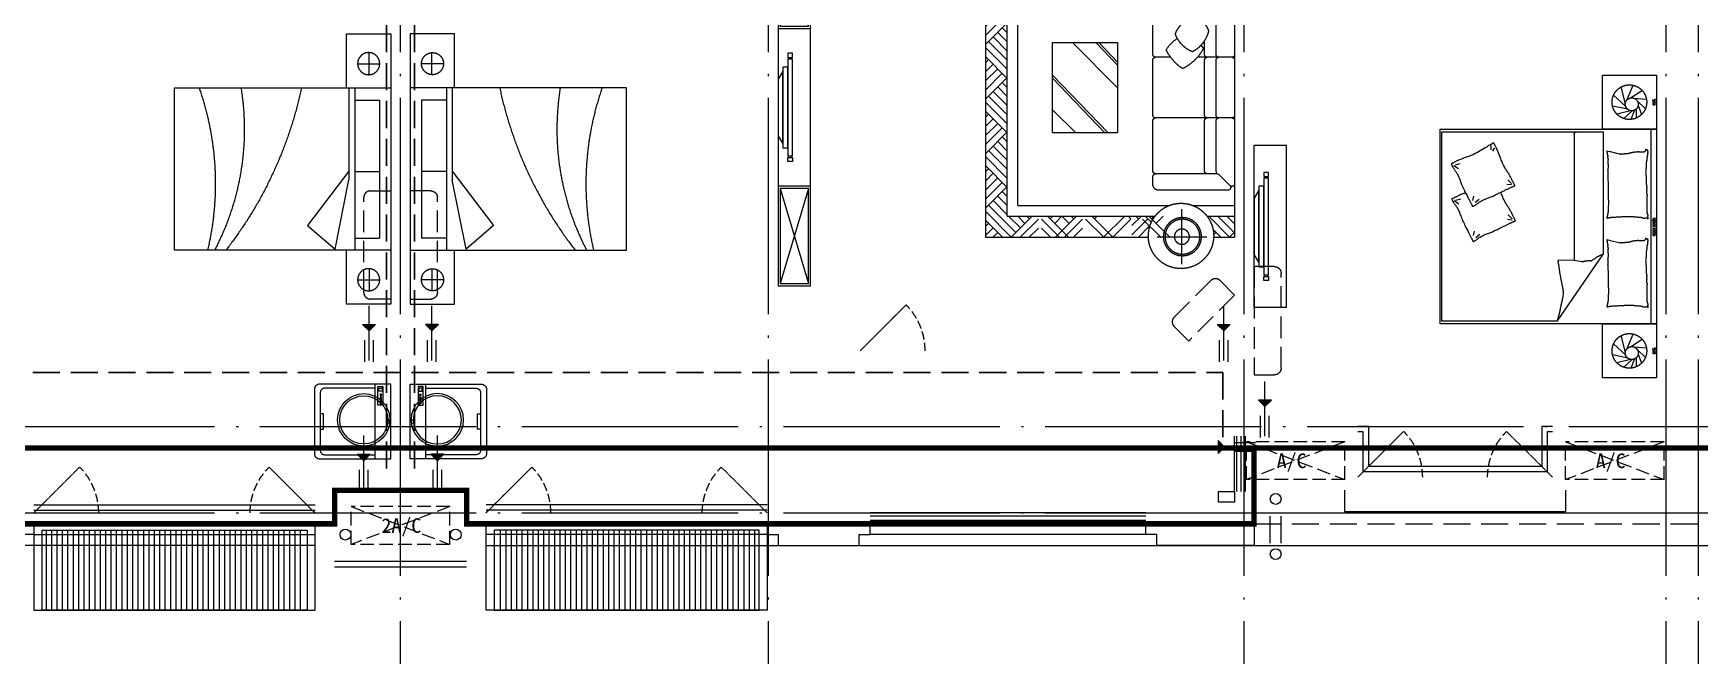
# Model space of a CAD drawing. Extents: x 23000734 to 24262965, y -11528137 to -9789882.
# Drawn here: x 24215820 to 24231225, y -10106160 to -10100404 of the extents above; entities that cross this region are included whole.
import ezdxf
from ezdxf.enums import TextEntityAlignment as Align

# ---------------------------------------------------------------- set-up
doc = ezdxf.new("R2010")
doc.units = 0
doc.header["$LTSCALE"] = 1000
for name, pattern in [('DASH', [0.35, 0.25, -0.1]), ('DASHDOTX2', [50.8, 25.4, -12.7, 0, -12.7]), ('DOTE', [2.42, 2, -0.2, 0.02, -0.2])]:
    doc.linetypes.add(name, pattern=pattern)
for name, color, linetype in [('0-0全面积', 3, 'Continuous'), ('0-0半面积', 10, 'Continuous'), ('0-0太阳能', 167, 'Continuous'), ('0-厨卫洁具', 95, 'Continuous'), ('0-开启示意', 154, 'Continuous'), ('0-栏杆', 141, 'Continuous'), ('0-看线', 173, 'Continuous'), ('0-线脚', 6, 'Continuous'), ('_0', 7, 'Continuous'), ('A-SURFACE', 6, 'Continuous'), ('A-活动家具', 8, 'Continuous'), ('B-家具', 167, 'DASHDOTX2'), ('BALCONY', 6, 'Continuous'), ('DOTE', 249, 'DOTE'), ('KT', 8, 'Continuous'), ('PUB_STRM', 4, 'Continuous'), ('图审修改', 1, 'Continuous'), ('栏杆', 163, 'Continuous'), ('空调', 6, 'Continuous')]:
    doc.layers.add(name, color=color, linetype=linetype)
doc.layers.add('J-洁具', color=167, linetype='Continuous', lineweight=9)
doc.layers.add('家具', color=156, linetype='Continuous', lineweight=9)
doc.styles.add('Dimension', font='romans.shx', dxfattribs={"width": 0.8, "bigfont": 'chs.shx'})
doc.styles.add('黑体', font='SIMHEI_0.TTF', dxfattribs={"width": 0.8})

# ---------------------------------------------------------------- blocks, each defined once
blk = doc.blocks.new('A$C69155677')
at = {"layer": 'KT', "linetype": 'DASH', "ltscale": 0.5}
for p, q in [((43, 189), (-867, 189)), ((-867, -161), (-867, 189)), ((43, -161), (43, 189)), ((43, -161), (-867, -161))]:
    blk.add_line(p, q, dxfattribs=at)
for points in [[(43, 189), (-867, -161)], [(-867, 189), (43, -161)]]:
    blk.add_lwpolyline(points, dxfattribs=at)
at = {"layer": 'KT', "style": '黑体'}
blk.add_text('2A/C', height=135.2, dxfattribs=at).set_placement((-588, -55))
blk = doc.blocks.new('KC')
at = {"layer": '0-开启示意', "linetype": 'DASH', "ltscale": 0.3, "const_width": 10}
blk.add_lwpolyline([(245355, 107838), (244931, 107414)], dxfattribs=at)
at = {"layer": '0-开启示意', "linetype": 'DASH', "ltscale": 0.3}
blk.add_lwpolyline([(245355, 107838), (244931, 107414)], dxfattribs=at)
blk.add_arc((245355, 107838), 600, 180, 225, dxfattribs=at)
blk = doc.blocks.new('A$C5EB428A9')
at = {"layer": '0-开启示意', "rotation": 180}
for p in [(250334, 102299), (254934, 101129), (242694, 100799), (246874, 100799)]:
    blk.add_blockref('KC', p, dxfattribs=at)
at = {"layer": '0-开启示意', "extrusion": (0, 0, -1), "zscale": -1, "rotation": 180}
for p in [(233976, 101129), (245416, 100799), (241236, 100799)]:
    blk.add_blockref('KC', p, dxfattribs=at)
blk = doc.blocks.new('$plan$00001623')
at = {"layer": '0-厨卫洁具', "linetype": 'Continuous'}
blk.add_line((-341, -145), (342, -145), dxfattribs=at)
at = {"layer": '0-厨卫洁具'}
blk.add_lwpolyline([(295, -706), (-295, -706, -0.414214), (-345, -656), (-345, 0), (345, 0), (345, -656, -0.414214)], format="xyb", close=True, dxfattribs=at)
at = {"layer": '0-厨卫洁具', "lineweight": 13}
blk.add_lwpolyline([(307, -145), (307, -611, -0.414214), (267, -651), (-267, -651, -0.414214), (-307, -611), (-307, -145)], format="xyb", dxfattribs=at)
at = {"layer": '0-厨卫洁具'}
for points in [[(323, -72), (152, -72), (152, -120), (323, -120)], [(163, -86), (177, -86), (177, -99), (163, -99)], [(189, -86), (202, -86), (202, -99), (189, -99)], [(213, -86), (227, -86), (227, -99), (213, -99)], [(239, -86), (253, -86), (253, -99), (239, -99)], [(281, -110), (309, -110), (309, -80), (281, -80)]]:
    blk.add_lwpolyline(points, close=True, dxfattribs=at)
blk.add_lwpolyline([(-71, -651), (-71, -623), (0, -623), (71, -623), (71, -651)], dxfattribs=at)
blk.add_circle((0, -25), 16, dxfattribs=at)
blk = doc.blocks.new('tynsx')
at = {"layer": '0-厨卫洁具'}
for radius in [242.5, 222.5]:
    blk.add_circle((-242.5, 0), radius, dxfattribs=at)
blk = doc.blocks.new('A$C63347C85')
at = {"rotation": 0.001146486872711296}
blk.add_blockref('tynsx', (735, -6156), dxfattribs=at)
at = {"extrusion": (0, 0, -1), "zscale": -1, "rotation": 0.001146486872711296}
blk.add_blockref('tynsx', (-930, -6156), dxfattribs=at)
at = {"layer": '0-厨卫洁具', "extrusion": (0, 0, -1), "zscale": -1, "rotation": 89.99999991162109}
blk.add_blockref('$plan$00001623', (-742, -6171), dxfattribs=at)
at = {"layer": '0-厨卫洁具', "rotation": 89.9999999116211}
blk.add_blockref('$plan$00001623', (922, -6171), dxfattribs=at)
blk = doc.blocks.new('cvb')
at = {"layer": 'B-家具'}
for p, q in [((23188, 22857), (23488, 22857)), ((23188, 22857), (23188, 21357)), ((23488, 22857), (23488, 21357)), ((23354, 22570), (23354, 22607)), ((23354, 22607), (23399, 22607)), ((23399, 22570), (23354, 22570)), ((23399, 22555), (23354, 22555)), ((23354, 22555), (23354, 21660)), ((23361, 22570), (23361, 22555)), ((23391, 22570), (23391, 22555)), ((23399, 22607), (23399, 22570)), ((23399, 21660), (23399, 22555)), ((23443, 22481), (23399, 22481)), ((23399, 22481), (23399, 21734)), ((23443, 21734), (23443, 22481)), ((23488, 22369), (23443, 22443)), ((23443, 22443), (23443, 21772)), ((23488, 21846), (23488, 22369)), ((23399, 21734), (23443, 21734)), ((23443, 21772), (23488, 21846)), ((23354, 21660), (23399, 21660)), ((23399, 21645), (23354, 21645)), ((23354, 21645), (23354, 21607)), ((23354, 21607), (23399, 21607)), ((23361, 21645), (23361, 21660)), ((23391, 21645), (23391, 21660)), ((23399, 21607), (23399, 21645)), ((23488, 21357), (23188, 21357))]:
    blk.add_line(p, q, dxfattribs=at)
blk = doc.blocks.new('客厅电视')
at = {"layer": 'B-家具'}
for p, q in [((23188, 22787), (23488, 22787)), ((23354, 22520), (23354, 22557)), ((23354, 22557), (23399, 22557)), ((23399, 22520), (23354, 22520)), ((23399, 22505), (23354, 22505)), ((23354, 22505), (23354, 21610)), ((23361, 22520), (23361, 22505)), ((23391, 22520), (23391, 22505)), ((23399, 22557), (23399, 22520)), ((23399, 21610), (23399, 22505)), ((23443, 22431), (23399, 22431)), ((23399, 22431), (23399, 21684)), ((23443, 21684), (23443, 22431)), ((23488, 22319), (23443, 22393)), ((23443, 22393), (23443, 21722)), ((23488, 21796), (23488, 22319)), ((23443, 21722), (23488, 21796)), ((23354, 21610), (23399, 21610)), ((23399, 21595), (23354, 21595)), ((23354, 21595), (23354, 21557)), ((23361, 21595), (23361, 21610)), ((23391, 21595), (23391, 21610)), ((23399, 21684), (23443, 21684)), ((23399, 21557), (23399, 21595)), ((23354, 21557), (23399, 21557)), ((23488, 21327), (23188, 21327))]:
    blk.add_line(p, q, dxfattribs=at)
for points in [[(23488, 23707), (23188, 23707), (23188, 20407), (23488, 20407), (23488, 23707)], [(23468, 22807), (23208, 23687)], [(23208, 22807), (23468, 23687)], [(23468, 21307), (23208, 21307), (23208, 20427), (23468, 20427), (23468, 21307), (23208, 20427)], [(23208, 21307), (23468, 20427)]]:
    blk.add_lwpolyline(points, dxfattribs=at)
blk.add_lwpolyline([(23468, 22807), (23468, 23687), (23208, 23687), (23208, 22807)], close=True, dxfattribs=at)
blk = doc.blocks.new('bed by Fuxin1')
at = {"layer": 'B-家具'}
for p, q in [((-1189, -239), (-1259, -133)), ((-1186, -208), (-1177, -92)), ((-1162, -177), (-1088, -102)), ((-1120, -168), (-1035, -139)), ((1111, -239), (1041, -133)), ((1114, -208), (1123, -92)), ((1138, -177), (1212, -102)), ((1180, -168), (1265, -139)), ((-1167, -274), (-1306, -216)), ((-1134, -287), (-1292, -325)), ((-1110, -284), (-1216, -396)), ((-1084, -265), (-1113, -406)), ((-1085, -187), (-1003, -187)), ((-1075, -203), (-990, -238)), ((-1071, -240), (-1039, -365)), ((-1070, -225), (-998, -301)), ((1133, -274), (994, -216)), ((1166, -287), (1008, -325)), ((1190, -284), (1084, -396)), ((1216, -265), (1187, -406)), ((1215, -187), (1297, -187)), ((1225, -203), (1310, -238)), ((1229, -240), (1261, -365)), ((1230, -225), (1302, -301))]:
    blk.add_line(p, q, dxfattribs=at)
at = {"layer": 'B-家具', "extrusion": (0, 0, -1)}
for p, q in [((-201, -1384), (-208, -1389)), ((-194, -1379), (-201, -1384)), ((-186, -1374), (-194, -1379)), ((-179, -1370), (-186, -1374)), ((-172, -1365), (-179, -1370)), ((-165, -1361), (-172, -1365)), ((-157, -1356), (-165, -1361)), ((-150, -1352), (-157, -1356)), ((-143, -1348), (-150, -1352)), ((-136, -1344), (-143, -1348)), ((-129, -1341), (-136, -1344)), ((-122, -1337), (-129, -1341)), ((-115, -1334), (-122, -1337)), ((-109, -1330), (-115, -1334)), ((-102, -1327), (-109, -1330)), ((-96, -1324), (-102, -1327)), ((-91, -1322), (-96, -1324)), ((-85, -1319), (-91, -1322)), ((-80, -1317), (-85, -1319)), ((-76, -1315), (-80, -1317)), ((-72, -1313), (-76, -1315)), ((-69, -1311), (-72, -1313)), ((-66, -1309), (-69, -1311)), ((-63, -1308), (-66, -1309)), ((-61, -1306), (-63, -1308)), ((-59, -1305), (-61, -1306)), ((-57, -1305), (-59, -1305)), ((-56, -1304), (-57, -1305)), ((-55, -1304), (-56, -1304)), ((-54, -1304), (-55, -1304)), ((-53, -1304), (-54, -1304)), ((-54, -1304), (-54, -1304)), ((-53, -1305), (-53, -1304)), ((-52, -1305), (-53, -1305)), ((-52, -1306), (-52, -1305)), ((-51, -1307), (-52, -1306)), ((-51, -1308), (-51, -1307)), ((-50, -1310), (-51, -1308)), ((-50, -1311), (-50, -1310)), ((-49, -1313), (-50, -1311)), ((-48, -1314), (-49, -1313)), ((-47, -1316), (-48, -1314)), ((-46, -1319), (-47, -1316)), ((-45, -1321), (-46, -1319)), ((-44, -1324), (-45, -1321)), ((-43, -1327), (-44, -1324)), ((-41, -1330), (-43, -1327)), ((-40, -1334), (-41, -1330)), ((-38, -1337), (-40, -1334)), ((-36, -1341), (-38, -1337)), ((-34, -1345), (-36, -1341)), ((-32, -1350), (-34, -1345)), ((-30, -1355), (-32, -1350)), ((-28, -1360), (-30, -1355)), ((-25, -1365), (-28, -1360)), ((-22, -1370), (-25, -1365)), ((-20, -1376), (-22, -1370)), ((-17, -1382), (-20, -1376)), ((-13, -1389), (-17, -1382)), ((-311, -1436), (-317, -1438)), ((-300, -1432), (-311, -1436)), ((-290, -1428), (-300, -1432)), ((-280, -1424), (-290, -1428)), ((-270, -1420), (-280, -1424)), ((-260, -1416), (-270, -1420)), ((-250, -1412), (-260, -1416)), ((-241, -1407), (-250, -1412)), ((-233, -1403), (-241, -1407)), ((-224, -1398), (-233, -1403)), ((-216, -1393), (-224, -1398)), ((-208, -1389), (-216, -1393)), ((-10, -1396), (-13, -1389)), ((-7, -1403), (-10, -1396)), ((-3, -1411), (-7, -1403)), ((1, -1419), (-3, -1411)), ((5, -1427), (1, -1419)), ((9, -1435), (5, -1427)), ((13, -1444), (9, -1435)), ((17, -1453), (13, -1444)), ((21, -1461), (17, -1453)), ((26, -1470), (21, -1461)), ((30, -1479), (26, -1470)), ((34, -1487), (30, -1479)), ((38, -1496), (34, -1487)), ((43, -1505), (38, -1496)), ((47, -1513), (43, -1505)), ((51, -1522), (47, -1513)), ((54, -1531), (51, -1522)), ((58, -1540), (54, -1531)), ((61, -1549), (58, -1540)), ((64, -1558), (61, -1549)), ((67, -1567), (64, -1558)), ((70, -1576), (67, -1567)), ((74, -1585), (70, -1576)), ((78, -1594), (74, -1585)), ((82, -1603), (78, -1594)), ((87, -1612), (82, -1603)), ((92, -1621), (87, -1612)), ((98, -1629), (92, -1621)), ((103, -1638), (98, -1629)), ((109, -1645), (103, -1638)), ((114, -1653), (109, -1645)), ((119, -1659), (114, -1653)), ((123, -1665), (119, -1659)), ((127, -1671), (123, -1665)), ((130, -1675), (127, -1671)), ((133, -1679), (130, -1675)), ((135, -1683), (133, -1679)), ((136, -1686), (135, -1683)), ((137, -1688), (136, -1686)), ((136, -1695), (137, -1694)), ((138, -1690), (137, -1688)), ((137, -1692), (138, -1690)), ((137, -1694), (137, -1692)), ((-312, -1764), (-310, -1771)), ((-310, -1771), (-306, -1780)), ((-306, -1780), (-303, -1789)), ((-303, -1789), (-299, -1798)), ((-299, -1798), (-295, -1807)), ((-295, -1807), (-292, -1815)), ((-292, -1815), (-288, -1823)), ((-288, -1823), (-285, -1831)), ((-285, -1831), (-282, -1838)), ((-282, -1838), (-278, -1844)), ((-278, -1844), (-275, -1850)), ((-184, -1850), (-178, -1846)), ((-178, -1846), (-172, -1842)), ((-172, -1842), (-164, -1837)), ((-164, -1837), (-157, -1833)), ((-157, -1833), (-148, -1829)), ((-148, -1829), (-139, -1825)), ((-139, -1825), (-130, -1821)), ((-130, -1821), (-120, -1817)), ((-120, -1817), (-109, -1813)), ((-109, -1813), (-98, -1809)), ((-98, -1809), (-87, -1805)), ((-87, -1805), (-75, -1800)), ((-75, -1800), (-63, -1795)), ((-63, -1795), (-51, -1790)), ((-51, -1790), (-39, -1785)), ((-39, -1785), (-27, -1779)), ((-27, -1779), (-15, -1773)), ((-15, -1773), (-3, -1767)), ((-3, -1767), (8, -1761)), ((8, -1761), (19, -1756)), ((19, -1756), (29, -1751)), ((29, -1751), (38, -1746)), ((38, -1746), (47, -1741)), ((47, -1741), (55, -1737)), ((55, -1737), (62, -1733)), ((62, -1733), (69, -1730)), ((69, -1730), (75, -1727)), ((75, -1727), (81, -1724)), ((81, -1724), (87, -1721)), ((87, -1721), (93, -1718)), ((93, -1718), (98, -1715)), ((98, -1715), (103, -1713)), ((103, -1713), (107, -1711)), ((107, -1711), (112, -1708)), ((112, -1708), (116, -1706)), ((116, -1706), (119, -1704)), ((119, -1704), (123, -1703)), ((123, -1703), (126, -1701)), ((126, -1701), (128, -1700)), ((128, -1700), (131, -1699)), ((131, -1699), (133, -1698)), ((133, -1698), (135, -1696)), ((135, -1696), (136, -1695)), ((-275, -1850), (-272, -1856)), ((-272, -1856), (-270, -1861)), ((-270, -1861), (-267, -1866)), ((-267, -1866), (-265, -1870)), ((-265, -1870), (-263, -1874)), ((-263, -1874), (-262, -1877)), ((-262, -1877), (-260, -1880)), ((-260, -1880), (-259, -1882)), ((-259, -1882), (-258, -1884)), ((-258, -1884), (-258, -1886)), ((-258, -1886), (-257, -1887)), ((-257, -1887), (-257, -1888)), ((-257, -1888), (-256, -1889)), ((-256, -1889), (-256, -1890)), ((-256, -1890), (-256, -1890)), ((-256, -1890), (-255, -1891)), ((-255, -1891), (-255, -1891)), ((-255, -1891), (-254, -1891)), ((-254, -1891), (-253, -1891)), ((-253, -1891), (-252, -1891)), ((-252, -1891), (-251, -1890)), ((-251, -1890), (-250, -1889)), ((-250, -1889), (-248, -1889)), ((-248, -1889), (-246, -1888)), ((-246, -1888), (-244, -1887)), ((-244, -1887), (-241, -1885)), ((-241, -1885), (-238, -1884)), ((-238, -1884), (-236, -1883)), ((-236, -1883), (-232, -1881)), ((-232, -1881), (-229, -1879)), ((-229, -1879), (-226, -1878)), ((-226, -1878), (-222, -1876)), ((-222, -1876), (-218, -1873)), ((-218, -1873), (-214, -1871)), ((-214, -1871), (-210, -1868)), ((-210, -1868), (-205, -1865)), ((-205, -1865), (-201, -1862)), ((-201, -1862), (-196, -1858)), ((-196, -1858), (-190, -1854)), ((-190, -1854), (-184, -1850))]:
    blk.add_line(p, q, dxfattribs=at)
at = {"layer": 'B-家具'}
for points in [[(-900, 0), (-900, -500), (-1400, -500), (-1400, 0)], [(1400, 0), (1400, -500), (900, -500), (900, 0)]]:
    blk.add_lwpolyline(points, close=True, dxfattribs=at)
at = {"layer": 'B-家具', "extrusion": (0, 0, -1)}
for points in [[(900, 0), (-900, 0), (-900, -2000), (900, -2000)], [(557, -1887), (554, -1885), (551, -1883), (547, -1881), (543, -1879), (539, -1876), (535, -1874), (530, -1871), (525, -1868), (520, -1864), (515, -1860), (509, -1856), (503, -1852), (496, -1847), (489, -1843), (481, -1838), (473, -1834), (464, -1830), (455, -1826), (444, -1822), (434, -1819), (423, -1814), (411, -1810), (400, -1806), (388, -1801), (376, -1796), (364, -1790), (352, -1784), (340, -1779), (328, -1773), (317, -1767), (306, -1761), (296, -1756), (287, -1751), (278, -1747), (270, -1743), (263, -1739), (256, -1736), (249, -1732), (243, -1729), (238, -1726), (232, -1724), (227, -1721), (222, -1718), (218, -1716), (213, -1714), (209, -1712), (206, -1710), (202, -1708), (199, -1707), (196, -1706), (194, -1704), (192, -1703), (190, -1702), (189, -1701), (188, -1699), (187, -1698), (187, -1696), (188, -1694), (189, -1691), (190, -1688), (192, -1685), (195, -1681), (198, -1676), (201, -1671), (206, -1665), (211, -1658), (216, -1651), (222, -1643), (227, -1635), (232, -1626), (238, -1618), (243, -1609), (247, -1600), (251, -1591), (254, -1582), (258, -1573), (261, -1564), (264, -1554), (267, -1545), (271, -1537), (274, -1528), (278, -1519), (282, -1510), (286, -1501), (291, -1493), (295, -1484), (299, -1475), (304, -1467), (308, -1458), (312, -1450), (316, -1441), (320, -1433), (324, -1424), (328, -1416), (331, -1409), (335, -1401), (338, -1395), (341, -1388), (344, -1382), (347, -1376), (350, -1370), (352, -1365), (355, -1360), (357, -1355), (359, -1351), (361, -1347), (363, -1343), (365, -1339), (366, -1336), (368, -1332), (369, -1329), (370, -1327), (371, -1324), (372, -1322), (373, -1320), (374, -1318), (375, -1317), (375, -1315), (376, -1314), (376, -1313), (377, -1312), (377, -1311), (377, -1310), (378, -1310), (378, -1309), (379, -1309), (380, -1309), (381, -1310), (382, -1310), (384, -1311), (386, -1312), (388, -1313), (390, -1315), (393, -1316), (397, -1318), (401, -1320), (405, -1322), (410, -1325), (415, -1327), (421, -1330), (427, -1333), (433, -1336), (440, -1339), (447, -1343), (454, -1346), (461, -1350), (468, -1354), (475, -1358), (482, -1362), (489, -1366), (497, -1371), (504, -1375), (511, -1380), (518, -1385), (526, -1389), (533, -1394), (541, -1399), (549, -1404), (557, -1408), (566, -1413), (575, -1417), (585, -1422), (595, -1426), (605, -1430), (615, -1434), (625, -1438), (635, -1441), (645, -1445), (655, -1449), (664, -1453), (673, -1456), (682, -1460), (690, -1464), (698, -1467), (705, -1470), (713, -1474), (720, -1477), (726, -1480), (732, -1483), (738, -1486), (743, -1489), (748, -1491), (752, -1494), (756, -1495), (759, -1497), (762, -1498), (764, -1499), (766, -1500), (767, -1501), (769, -1502), (770, -1502), (771, -1502), (771, -1503), (772, -1503), (772, -1503), (773, -1503), (773, -1503), (773, -1504), (773, -1504), (773, -1505), (773, -1506), (772, -1507), (772, -1508), (771, -1509), (770, -1511), (769, -1512), (768, -1514), (767, -1516), (765, -1518), (764, -1521), (762, -1524), (760, -1528), (757, -1533), (753, -1540), (748, -1548), (742, -1558), (735, -1569), (727, -1583), (718, -1598), (709, -1613), (699, -1629), (690, -1645), (682, -1661), (674, -1676), (667, -1690), (661, -1703), (656, -1715), (652, -1726), (648, -1737), (644, -1747), (641, -1757), (638, -1767), (634, -1776), (631, -1785), (627, -1795), (624, -1804), (620, -1812), (617, -1821), (613, -1829), (610, -1836), (606, -1843), (603, -1850), (600, -1856), (597, -1862), (594, -1867), (592, -1872), (590, -1876), (588, -1879), (586, -1883), (585, -1885), (584, -1888), (583, -1890), (582, -1891), (582, -1893), (581, -1894), (581, -1895), (581, -1895), (580, -1896), (580, -1896), (579, -1896), (579, -1896), (578, -1896), (577, -1896), (576, -1896), (575, -1895), (573, -1894), (571, -1893), (568, -1892), (566, -1891), (563, -1890), (560, -1888)]]:
    blk.add_lwpolyline(points, close=True, dxfattribs=at)
for points in [[(900, -52), (-900, -52)], [(-872, -916), (-253, -489), (874, -489), (874, -1988), (-872, -1988), (-872, -916)], [(397, -1341), (433, -1375)], [(385, -1340), (390, -1382)], [(72, -1335), (108, -1370)], [(60, -1335), (65, -1377)], [(749, -1530), (710, -1532)], [(729, -1496), (698, -1516)], [(241, -1697), (281, -1687)], [(225, -1677), (254, -1639)], [(-84, -1692), (-44, -1682)], [(-100, -1671), (-70, -1634)], [(570, -1859), (582, -1813)], [(565, -1874), (536, -1831)], [(245, -1854), (257, -1807)], [(240, -1869), (211, -1826)]]:
    blk.add_lwpolyline(points, dxfattribs=at)
for points in [[(687, -117, -0.263368), (715, -98, -0.494818), (706, -79, -0.049225), (688, -77, -0.036831), (665, -79, -0.031893), (627, -87, 0.035782), (593, -94, 0.032941), (503, -100, 0.026564), (392, -94, 0.017905), (354, -89, -0.033397), (334, -87, -0.03204), (297, -87, 0.018442), (233, -90, 0.010837), (168, -90, 0.014624), (120, -87, 0.111249), (98, -79, -0.153708), (81, -75, -0.076444), (73, -77, -0.215512), (71, -79, -0.585858), (74, -82, 0.363489), (79, -85, 0.191716), (79, -96, -0.129675), (77, -113, -0.01735), (80, -130, 0.019326), (83, -145, 0.018818), (89, -213, 0.021828), (90, -272, 0.006204), (89, -306, 0.001963), (83, -413, 0.028341), (78, -449, -0.117014), (79, -458, -0.36606), (80, -459, -0.03973), (94, -456, -0.048309), (108, -451, 0.062981), (118, -447, 0.04058), (142, -443, 0.014345), (208, -441, 0.005484), (334, -442, 0.007153), (430, -445, 0.008762), (473, -448, -0.008153), (518, -451, -0.06251), (575, -446, 0.078669), (621, -444, 0.047825), (643, -449, -0.034494), (674, -456, -0.023571), (699, -459, -0.510228), (700, -458), (693, -428), (672, -345, 0.073041), (670, -326, 0.023305), (676, -265, 0.018299), (680, -242, -0.01097), (687, -204, -0.042281), (690, -170, -0.027201), (687, -116)], [(-133, -117, -0.263368), (-105, -98, -0.494818), (-115, -79, -0.049225), (-132, -77, -0.036831), (-156, -79, -0.031893), (-194, -87, 0.035782), (-228, -94, 0.032941), (-317, -100, 0.026564), (-429, -94, 0.017905), (-466, -89, -0.033397), (-486, -87, -0.03204), (-524, -87, 0.018442), (-588, -90, 0.010837), (-653, -90, 0.014624), (-701, -87, 0.111249), (-723, -79, -0.153708), (-740, -75, -0.076444), (-747, -77, -0.215512), (-749, -79, -0.585858), (-747, -82, 0.363489), (-742, -85, 0.191716), (-742, -96, -0.129675), (-744, -113, -0.01735), (-741, -130, 0.019326), (-738, -145, 0.018818), (-731, -213, 0.021828), (-731, -272, 0.006204), (-732, -306, 0.001963), (-738, -413, 0.028341), (-742, -449, -0.117014), (-742, -458, -0.36606), (-740, -459, -0.03973), (-727, -456, -0.048309), (-713, -451, 0.062981), (-702, -447, 0.04058), (-679, -443, 0.014345), (-612, -441, 0.005484), (-487, -442, 0.007153), (-391, -445, 0.008762), (-348, -448, -0.008153), (-302, -451, -0.06251), (-245, -446, 0.078669), (-200, -444, 0.047825), (-177, -449, -0.034494), (-147, -456, -0.023571), (-121, -459, -0.510228), (-120, -458), (-128, -428), (-148, -345, 0.073041), (-150, -326, 0.023305), (-145, -265, 0.018299), (-141, -242, -0.01097), (-133, -204, -0.042281), (-130, -170, -0.027201), (-133, -116)], [(-253, -489, -0.085272), (-317, -599, -0.124044), (-326, -686), (-312, -782), (-314, -912)], [(874, -741, -0.414214), (854, -761), (-315, -761)], [(-314, -912, 0.007867), (-432, -894, 0.009508), (-528, -876, 0.006616), (-593, -862, -0.023828), (-612, -858, -0.080713), (-630, -859, -0.009591), (-783, -891, -0.013133), (-816, -899, -0.007859), (-872, -916)]]:
    blk.add_lwpolyline(points, format="xyb", dxfattribs=at)
at = {"layer": 'B-家具'}
for centre, radius in [((-1150, -250), 160), ((1150, -250), 160), ((-1130, -228), 60), ((1170, -228), 60)]:
    blk.add_circle(centre, radius, dxfattribs=at)
at = {"layer": 'B-家具', "style": 'Dimension', "width": 0.8}
for s, p in [('500', (-1150, -22)), ('1800X2000', (0, -22)), ('500', (1150, -22))]:
    blk.add_text(s, height=25, dxfattribs=at).set_placement(p, align=Align.MIDDLE_CENTER)
blk = doc.blocks.new('$plan$00002601')
at = {"layer": 'B-家具'}
for p, q in [((522, 1082), (522, 1587)), ((943, 1612), (943, 972)), ((986, 1630), (1088, 1528)), ((1004, 1673), (1746, 1673)), ((1763, 1630), (1644, 1510)), ((1806, 1612), (1806, 972)), ((1095, 1510), (1095, 943)), ((1120, 1395), (1629, 1395)), ((1123, 1503), (1626, 1503)), ((1654, 1510), (1654, 918)), ((209, 1354), (0, 1354)), ((90, 1354), (0, 1264)), ((6, 1354), (0, 1348)), ((174, 1354), (4, 1184)), ((210, 1305), (60, 1155)), ((223, 1235), (144, 1155)), ((752, 1335), (292, 1335)), ((838, 1275), (943, 1170)), ((951, 1354), (842, 1354)), ((847, 1354), (842, 1349)), ((843, 1354), (943, 1254)), ((931, 1354), (887, 1310)), ((943, 1282), (929, 1268)), ((1856, 1354), (1806, 1304)), ((1812, 1310), (1966, 1155)), ((1852, 1354), (2050, 1155)), ((1940, 1354), (1896, 1310)), ((2024, 1354), (1938, 1268)), ((2108, 1354), (1980, 1226)), ((2192, 1354), (2022, 1184)), ((2276, 1354), (2078, 1155)), ((2300, 1293), (2102, 1095)), ((2274, 1268), (2300, 1242)), ((0, 1188), (32, 1155)), ((262, 1155), (0, 1155)), ((172, 1184), (201, 1155)), ((214, 1226), (234, 1206)), ((951, 1155), (790, 1155)), ((819, 1210), (873, 1155)), ((1806, 1231), (1882, 1155)), ((2104, 1155), (1806, 1155)), ((2102, -1188), (2102, 1155)), ((2102, 1104), (2300, 906)), ((2148, 1142), (2300, 990)), ((2190, 1184), (2300, 1074)), ((2232, 1226), (2300, 1158)), ((367, 1056), (0, 1056)), ((61, 949), (701, 949)), ((951, 1056), (684, 1056)), ((2005, 1056), (1806, 1056)), ((2003, -1089), (2003, 1056)), ((2148, 1058), (2102, 1011)), ((2190, 1016), (2102, 927)), ((2232, 974), (2102, 843)), ((2274, 932), (2102, 759)), ((43, 907), (162, 787)), ((162, 797), (730, 797)), ((278, 591), (278, 772)), ((755, 823), (755, 896)), ((755, 306), (755, 772)), ((997, 918), (1070, 918)), ((1120, 918), (1629, 918)), ((1679, 918), (1752, 918)), ((2300, 873), (2102, 675)), ((2300, 789), (2102, 591)), ((170, 306), (170, 769)), ((2148, 637), (2300, 486)), ((2190, 679), (2300, 570)), ((2232, 721), (2300, 654)), ((2274, 763), (2300, 738)), ((2102, 600), (2300, 401)), ((2148, 553), (2102, 507)), ((2190, 511), (2102, 423)), ((2232, 469), (2102, 339)), ((278, 306), (278, 436)), ((1683, 419), (1081, 419)), ((1081, 0), (1499, 419)), ((1081, 208), (1282, 419)), ((1081, 237), (1255, 419)), ((1081, 419), (1081, -418)), ((1683, -418), (1683, 419)), ((2274, 427), (2102, 255)), ((2300, 369), (2102, 170)), ((25, 281), (344, 281)), ((170, -255), (170, 256)), ((278, -255), (278, 256)), ((591, 281), (730, 281)), ((755, -255), (755, 256)), ((2300, 285), (2102, 86)), ((2190, 175), (2300, 65)), ((2232, 217), (2300, 149)), ((2274, 259), (2300, 233)), ((1170, -418), (1683, 117)), ((1198, -418), (1683, 88)), ((2102, 95), (2300, -103)), ((2148, 49), (2102, 2)), ((2190, 7), (2102, -82)), ((2148, 133), (2300, -19)), ((2232, -35), (2102, -166)), ((2274, -77), (2102, -250)), ((2300, -136), (2102, -334)), ((25, -280), (730, -280)), ((170, -768), (170, -305)), ((278, -771), (278, -305)), ((755, -771), (755, -305)), ((1466, -418), (1683, -204)), ((2300, -220), (2102, -418)), ((2232, -288), (2300, -355)), ((2274, -246), (2300, -271)), ((1081, -418), (1683, -418)), ((2102, -409), (2300, -608)), ((2148, -456), (2102, -502)), ((2148, -372), (2300, -523)), ((2190, -330), (2300, -439)), ((2190, -498), (2102, -586)), ((2232, -540), (2102, -670)), ((2274, -582), (2102, -754)), ((2300, -640), (2102, -839)), ((2300, -724), (2102, -923)), ((2274, -750), (2300, -776)), ((43, -906), (145, -804)), ((162, -796), (730, -796)), ((755, -895), (755, -822)), ((2102, -914), (2300, -1112)), ((2148, -876), (2300, -1028)), ((2190, -834), (2300, -944)), ((2232, -792), (2300, -860)), ((61, -949), (701, -949)), ((2148, -960), (2102, -1007)), ((2190, -1002), (2102, -1091)), ((2232, -1044), (2102, -1175)), ((388, -1089), (0, -1089)), ((255, -1188), (0, -1188)), ((71, -1188), (0, -1259)), ((155, -1188), (4, -1339)), ((239, -1188), (46, -1381)), ((487, -1631), (487, -1125)), ((794, -1188), (595, -1386)), ((2003, -1089), (603, -1089)), ((660, -1188), (727, -1255)), ((851, -1215), (679, -1386)), ((2102, -1188), (735, -1188)), ((744, -1188), (739, -1192)), ((744, -1188), (769, -1213)), ((828, -1188), (770, -1245)), ((803, -1213), (951, -1360)), ((862, -1188), (951, -1276)), ((912, -1188), (887, -1213)), ((959, -1215), (1130, -1386)), ((985, -1188), (960, -1213)), ((1016, -1188), (1214, -1386)), ((1320, -1188), (1122, -1386)), ((1377, -1215), (1206, -1386)), ((1271, -1188), (1295, -1213)), ((1405, -1215), (1576, -1386)), ((1462, -1188), (1660, -1386)), ((1512, -1188), (1487, -1213)), ((1596, -1188), (1529, -1255)), ((1729, -1188), (1531, -1386)), ((1596, -1188), (1662, -1255)), ((1786, -1215), (1615, -1386)), ((1680, -1188), (1704, -1213)), ((1814, -1215), (1985, -1386)), ((1871, -1188), (2069, -1386)), ((1921, -1188), (1896, -1213)), ((2005, -1188), (1938, -1255)), ((2089, -1188), (1980, -1297)), ((2274, -1086), (2022, -1339)), ((2300, -1145), (2064, -1381)), ((2300, -1229), (2143, -1386)), ((0, -1335), (51, -1386)), ((199, -1311), (125, -1386)), ((130, -1381), (135, -1386)), ((172, -1339), (194, -1360)), ((716, -1378), (257, -1378)), ((782, -1276), (892, -1386)), ((797, -1375), (808, -1386)), ((1405, -1299), (1492, -1386)), ((1786, -1299), (1699, -1386)), ((1814, -1299), (1901, -1386)), ((2148, -1381), (2153, -1386)), ((2190, -1339), (2237, -1386)), ((2232, -1297), (2300, -1364)), ((2274, -1255), (2300, -1280))]:
    blk.add_line(p, q, dxfattribs=at)
blk.add_lwpolyline([(0, 1354), (0, -1386), (194, -1386, 0.95119), (797, -1386), (2300, -1386), (2300, 1354), (1806, 1354), (1806, 1612, 0.668179), (1763, 1630, 0.668179), (1746, 1673), (1004, 1673, 0.668172), (986, 1630, 0.668172), (943, 1612), (943, 1354), (842, 1354, 0.930949), (209, 1354)], format="xyb", close=True, dxfattribs=at)
for centre, radius in [((518, 1335), 176), ((518, 1335), 161), ((522, 1335), 74.9), ((482, -1378), 176), ((482, -1378), 161), ((487, -1378), 69.9)]:
    blk.add_circle(centre, radius, dxfattribs=at)
for centre, radius, start, end in [((1070, 1510), 25.2, 0, 45), ((1120, 1420), 25.2, 180, 270), ((1123, 1528), 25.2, 225, 270), ((1626, 1528), 25.2, 270, 315), ((1629, 1420), 25.2, 270, 0), ((1679, 1510), 25.2, 135, 180), ((526, 1331), 317, 175.904, 4.096), ((61, 924), 25.2, 90, 225), ((701, 896), 53.9, 0, 90), ((997, 972), 53.9, 180, 270), ((1070, 943), 25.2, 270, 0), ((1120, 943), 25.2, 180, 270), ((1629, 943), 25.2, 270, 0), ((1679, 943), 25.2, 180, 270), ((1752, 972), 53.9, 270, 0), ((25, 889), 25.2, 45, 180), ((162, 823), 25.2, 225, 270), ((145, 769), 25.2, 0, 45), ((252, 772), 25.2, 0, 90), ((730, 823), 25.2, 270, 0), ((730, 772), 25.2, 0, 90), ((432, 461), 202, 100.7016, 162.4004), ((271, 387), 298, 21.1775, 65.6016), ((533, 597), 302, 193.6801, 241.6709), ((280, 597), 287, 292.3889, 339.2194), ((367, 321), 89, 128.2365, 152.662), ((680, 573), 445, 208.2783, 243.0311), ((220, 557), 462, 304.616, 333.2587), ((362, 188), 315, 30.8145, 56.6009), ((25, 306), 25.2, 180, 270), ((25, 256), 25.2, 90, 180), ((145, 306), 25.2, 270, 0), ((145, 256), 25.2, 0, 90), ((252, 306), 25.2, 270, 0), ((252, 256), 25.2, 0, 90), ((730, 306), 25.2, 270, 0), ((730, 256), 25.2, 0, 90), ((25, -255), 25.2, 180, 270), ((25, -305), 25.2, 90, 180), ((145, -255), 25.2, 270, 0), ((145, -305), 25.2, 0, 90), ((252, -255), 25.2, 270, 0), ((252, -305), 25.2, 0, 90), ((730, -255), 25.2, 270, 0), ((730, -305), 25.2, 0, 90), ((145, -768), 25.2, 315, 0), ((25, -888), 25.2, 180, 315), ((61, -923), 25.2, 135, 270), ((162, -822), 25.2, 90, 135), ((252, -771), 25.2, 270, 0), ((701, -895), 53.9, 270, 0), ((730, -771), 25.2, 270, 0), ((730, -822), 25.2, 0, 90), ((495, -1371), 302, 357.134, 182.866)]:
    blk.add_arc(centre, radius, start, end, dxfattribs=at)
blk = doc.blocks.new('$plan$00002565')
at = {"layer": 'B-家具'}
for p, q in [((-750, 0), (-750, -2000)), ((750, -2000), (750, 0)), ((-1023, -305), (-1023, -102)), ((639, -104), (-639, -104)), ((-639, -333), (-639, -104)), ((-23, -333), (-23, -104)), ((639, -333), (639, -104)), ((975, -305), (975, -102)), ((-920, -199), (-1125, -199)), ((873, -199), (1077, -199)), ((750, -333), (-750, -333)), ((-740, -516), (-98, -388)), ((-18, -388), (-521, -770)), ((750, -388), (-98, -388)), ((-521, -770), (-740, -516))]:
    blk.add_line(p, q, dxfattribs=at)
blk.add_lwpolyline([(1250, 0), (-1250, 0), (-1250, -409), (-750, -409), (-750, -2000), (750, -2000), (750, -409), (1250, -409)], close=True, dxfattribs=at)
for centre in [(-1023, -205), (975, -205)]:
    blk.add_circle(centre, 102, dxfattribs=at)
for centre, radius, start, end in [((1524, -4452), 3707, 102.0578, 127.8384), ((368, -3767), 2412, 80.8909, 117.5798), ((-135, -4317), 2694, 70.8175, 103.1624)]:
    blk.add_arc(centre, radius, start, end, dxfattribs=at)
blk = doc.blocks.new('A$C463E5FAA')
at = {"layer": 'A-活动家具', "rotation": 179.9999999999998}
for name, p in [('客厅电视', (26645, 19235)), ('cvb', (31045, 18184))]:
    blk.add_blockref(name, p, dxfattribs=at)
at = {"layer": 'A-活动家具', "xscale": -1, "rotation": 269.9999999999998}
blk.add_blockref('$plan$00002565', (-423, -3393), dxfattribs=at)
at = {"layer": 'A-活动家具', "extrusion": (0, 0, -1), "xscale": -1, "zscale": -1, "rotation": 269.9999999999998}
blk.add_blockref('$plan$00002565', (243, -3393), dxfattribs=at)
at = {"layer": 'J-洁具', "rotation": 270}
blk.add_blockref('bed by Fuxin1', (11277, -3924), dxfattribs=at)
at = {"layer": '家具', "xscale": -1}
blk.add_blockref('$plan$00002601', (7377, -2640), dxfattribs=at)
blk = doc.blocks.new('rfwetery')
at = {"layer": 'BALCONY'}
for points in [[(11892287, 65605), (11892346, 65605), (11892346, 65545)], [(11892407, 65605), (11892346, 65605), (11892346, 65545)]]:
    blk.add_hatch(color=256, dxfattribs=at).paths.add_polyline_path(points)
h = blk.add_hatch(color=256, dxfattribs=at)
h.paths.add_polyline_path([(11892407, 65605), (11892346, 65605), (11892346, 65545)])
h.paths.add_polyline_path([(11892346, 65605), (11892346, 65545), (11892407, 65605)])
blk.add_line((11892346, 65272), (11892346, 65777), dxfattribs=at)
at = {"layer": 'BALCONY', "linetype": 'DASH'}
for p, q in [((11892306, 65260), (11892306, 65460)), ((11892386, 65260), (11892386, 65460))]:
    blk.add_line(p, q, dxfattribs=at)
at = {"layer": 'BALCONY'}
blk.add_lwpolyline([(11892287, 65605), (11892346, 65545), (11892407, 65605)], close=True, dxfattribs=at)
blk = doc.blocks.new('A$C0B5919E6')
at = {"layer": '空调', "linetype": 'DASH', "ltscale": 0.8}
blk.add_lwpolyline([(250, 0), (60, 0, -0.414214), (0, 60), (0, 940, -0.414214), (60, 1000), (250, 1000)], format="xyb", close=True, dxfattribs=at)
blk = doc.blocks.new('A$C5CF676A9')
at = {"layer": '空调', "linetype": 'DASH', "ltscale": 0.8}
blk.add_lwpolyline([(7091, -4062), (6956, -3927, -0.414214), (6956, -3842), (7296, -3503, -0.414214), (7381, -3503), (7515, -3637)], format="xyb", close=True, dxfattribs=at)
at = {"layer": 'BALCONY', "extrusion": (0, 0, -1), "zscale": -1, "rotation": 0.003514407366884229}
for p in [(-11891857, -70243), (-11899757, -70243), (-11891807, -71443)]:
    blk.add_blockref('rfwetery', p, dxfattribs=at)
at = {"layer": 'BALCONY'}
for p, rotation in [((-11892247, -70243), 0.003514407366884229), ((-11884547, -70943), 0.003514407366884229), ((-11892197, -71443), 0.003514407366884229), ((73697, -11897384), 90.00351440736681)]:
    blk.add_blockref('rfwetery', p, dxfattribs=dict(at, rotation=rotation))
at = {"layer": '空调', "linetype": 'DASH', "ltscale": 0.8, "rotation": 359.9964855926331}
blk.add_blockref('A$C0B5919E6', (-535, -3674), dxfattribs=at)
at = {"layer": '空调', "linetype": 'DASH', "ltscale": 0.8, "extrusion": (0, 0, -1), "zscale": -1, "rotation": 359.9964855926331}
for p in [(-145, -3674), (-7945, -4374)]:
    blk.add_blockref('A$C0B5919E6', p, dxfattribs=at)
blk = doc.blocks.new('A$C3E770297')
at = {"layer": '0-看线'}
for points in [[(10901, -5904), (10901, -6104), (8861, -6104), (8861, -5904)], [(-3259, -6314), (-659, -6314)], [(3521, -6314), (921, -6314)], [(7021, -6314), (4471, -6314)]]:
    blk.add_lwpolyline(points, dxfattribs=at)
blk = doc.blocks.new('A$C0F5643CA')
at = {"layer": '0-0太阳能', "linetype": 'ByBlock'}
for points in [[(1465, 650), (1465, -150), (-1135, -150), (-1135, 650)], [(-1000, -150), (-1000, 590)], [(-950, -150), (-950, 590)], [(-900, -150), (-900, 590)], [(-850, -150), (-850, 590)], [(-800, -150), (-800, 590)], [(-750, -150), (-750, 590)], [(-700, -150), (-700, 590)], [(-650, -150), (-650, 590)], [(-600, -150), (-600, 590)], [(-550, -150), (-550, 590)], [(-500, -150), (-500, 590)], [(-450, -150), (-450, 590)], [(-400, -150), (-400, 590)], [(-350, -150), (-350, 590)], [(-300, -150), (-300, 590)], [(-250, -150), (-250, 590)], [(-200, -150), (-200, 590)], [(-150, -150), (-150, 590)], [(-100, -150), (-100, 590)], [(-50, -150), (-50, 590)], [(0, -150), (0, 590)], [(50, -150), (50, 590)], [(100, -150), (100, 590)], [(150, -150), (150, 590)], [(200, -150), (200, 590)], [(250, -150), (250, 590)], [(300, -150), (300, 590)], [(350, -150), (350, 590)], [(400, -150), (400, 590)], [(450, -150), (450, 590)], [(500, -150), (500, 590)], [(550, -150), (550, 590)], [(600, -150), (600, 590)], [(650, -150), (650, 590)], [(700, -150), (700, 590)], [(750, -150), (750, 590)], [(800, -150), (800, 590)], [(850, -150), (850, 590)], [(900, -150), (900, 590)], [(950, -150), (950, 590)], [(1000, -150), (1000, 590)], [(1050, -150), (1050, 590)], [(1100, -150), (1100, 590)], [(1150, -150), (1150, 590)], [(1200, -150), (1200, 590)], [(1250, -150), (1250, 590)], [(1300, -150), (1300, 590)], [(1350, -150), (1350, 590)]]:
    blk.add_lwpolyline(points, dxfattribs=at)
blk.add_lwpolyline([(1390, 590), (-1060, 590), (-1060, -150), (1390, -150)], close=True, dxfattribs=at)
blk = doc.blocks.new('A$C09024278')
at = {"layer": 'KT', "linetype": 'DASH', "ltscale": 0.5}
for p, q in [((489, 126), (-421, 126)), ((-421, -224), (-421, 126)), ((489, -224), (489, 126)), ((489, -224), (-421, -224))]:
    blk.add_line(p, q, dxfattribs=at)
for points in [[(489, 126), (-421, -224)], [(-421, 126), (489, -224)]]:
    blk.add_lwpolyline(points, dxfattribs=at)
at = {"layer": 'KT', "style": '黑体'}
blk.add_text('A/C', height=135.2, dxfattribs=at).set_placement((-142, -118))

msp = doc.modelspace()

# ---------------------------------------------------------------- linework, layer by layer
for points in [[(24227105, -10104840), (24235025, -10104840)], [(24218425, -10105140), (24196605, -10105140)], [(24220005, -10105140), (24242125, -10105140)]]:
    msp.add_lwpolyline(points)
at = {"linetype": 'DASH'}
msp.add_lwpolyline([(24227105, -10104940), (24235025, -10104940)], dxfattribs=at)
at = {"layer": '0-0全面积', "linetype": 'DASH', "lineweight": 30, "const_width": 50}
msp.add_lwpolyline([(24203415, -10104240), (24211615, -10104240), (24211615, -10104240), (24226815, -10104240), (24226815, -10104240), (24235315, -10104240)], dxfattribs=at)
at = {"layer": '0-0半面积', "linetype": 'DASH', "const_width": 50}
msp.add_lwpolyline([(24227105, -10104240), (24227105, -10104940), (24219825, -10104940), (24219825, -10104630), (24218605, -10104630), (24218605, -10104940), (24211325, -10104940), (24211325, -10104240), (24211615, -10104240), (24211615, -10104240), (24226815, -10104240), (24226815, -10104240), (24227105, -10104240)], dxfattribs=at)
at = {"layer": '0-栏杆'}
for points in [[(24229865, -10104040), (24229765, -10104040), (24229765, -10104410), (24228165, -10104410), (24228165, -10104040), (24228065, -10104040)], [(24229865, -10104090), (24229815, -10104090), (24229815, -10104460), (24228115, -10104460), (24228115, -10104090), (24228065, -10104090)], [(24215825, -10104765), (24218425, -10104765)], [(24215825, -10104815), (24218425, -10104815)], [(24222605, -10104765), (24220005, -10104765)], [(24222605, -10104815), (24220005, -10104815)], [(24226105, -10104870), (24223555, -10104870)], [(24226105, -10104910), (24223555, -10104910)], [(24219825, -10105290), (24218605, -10105290)], [(24219825, -10105340), (24218605, -10105340)]]:
    msp.add_lwpolyline(points, dxfattribs=at)
at = {"layer": '0-线脚'}
for points in [[(24215825, -10104940), (24215825, -10105040), (24215725, -10105040), (24215725, -10105140), (24214975, -10105140), (24214975, -10105040), (24214875, -10105040), (24214875, -10104940)], [(24222605, -10104940), (24222605, -10105040), (24222705, -10105040), (24222705, -10105140), (24223455, -10105140), (24223455, -10105040), (24223555, -10105040), (24223555, -10104940)], [(24227105, -10104940), (24227105, -10105140), (24226205, -10105140), (24226205, -10105040), (24226105, -10105040), (24226105, -10104940)]]:
    msp.add_lwpolyline(points, dxfattribs=at)
at = {"layer": '_0'}
for points in [[(24226925, -10104640), (24226925, -10104130)], [(24227025, -10104640), (24227025, -10104130)], [(24226105, -10104840), (24223555, -10104840)], [(24226105, -10104940), (24223555, -10104940)]]:
    msp.add_lwpolyline(points, dxfattribs=at)
at = {"layer": 'A-SURFACE', "linetype": 'DASH', "lineweight": 30}
for points in [[(24219085, -10099630), (24219085, -10104450)], [(24219345, -10099630), (24219345, -10104450)], [(24203415, -10104240), (24211615, -10104240), (24211615, -10103540), (24226815, -10103540), (24226815, -10104240), (24235315, -10104240)]]:
    msp.add_lwpolyline(points, dxfattribs=at)
at = {"layer": 'DOTE'}
for p, q in [((24222615, -10107840), (24222615, -10085440)), ((24230915, -10107840), (24230915, -10085440)), ((24231215, -10107840), (24231215, -10085440)), ((24219215, -10107840), (24219215, -10097440)), ((24227015, -10107840), (24227015, -10097440)), ((24181615, -10104040), (24257115, -10104040)), ((24181615, -10104840), (24257115, -10104840))]:
    msp.add_line(p, q, dxfattribs=at)
at = {"layer": 'PUB_STRM', "linetype": 'DASH'}
for p, q in [((24227255, -10105120), (24227255, -10104840)), ((24227355, -10105120), (24227355, -10104840))]:
    msp.add_line(p, q, dxfattribs=at)
at = {"layer": 'PUB_STRM'}
for centre in [(24227305, -10104710), (24218705, -10105040), (24219725, -10105040), (24227305, -10105220)]:
    msp.add_circle(centre, 50, dxfattribs=at)
at = {"layer": '图审修改', "color": 3}
msp.add_lwpolyline([(24226925, -10104740), (24226775, -10104740), (24226775, -10104640), (24226925, -10104640)], close=True, dxfattribs=at)
at = {"layer": '栏杆'}
for points in [[(24226945, -10104640), (24226945, -10104130)], [(24226985, -10104640), (24226985, -10104130)]]:
    msp.add_lwpolyline(points, dxfattribs=at)

# ---------------------------------------------------------------- block references
for name, p in [('A$C3E770297', (24219084, -10098725)), ('A$C5EB428A9', (24218485, -10097801)), ('A$C63347C85', (24218382, -10097823)), ('A$C5CF676A9', (24219410, -10099188)), ('A$C463E5FAA', (24219548, -10098267)), ('A$C09024278', (24227456, -10104307)), ('A$C09024278', (24230406, -10104307)), ('A$C69155677', (24219626, -10104969)), ('A$C0F5643CA', (24221140, -10105589))]:
    msp.add_blockref(name, p)
at = {"xscale": -1}
msp.add_blockref('A$C0F5643CA', (24217290, -10105589), dxfattribs=at)

doc.saveas('drawing.dxf')
